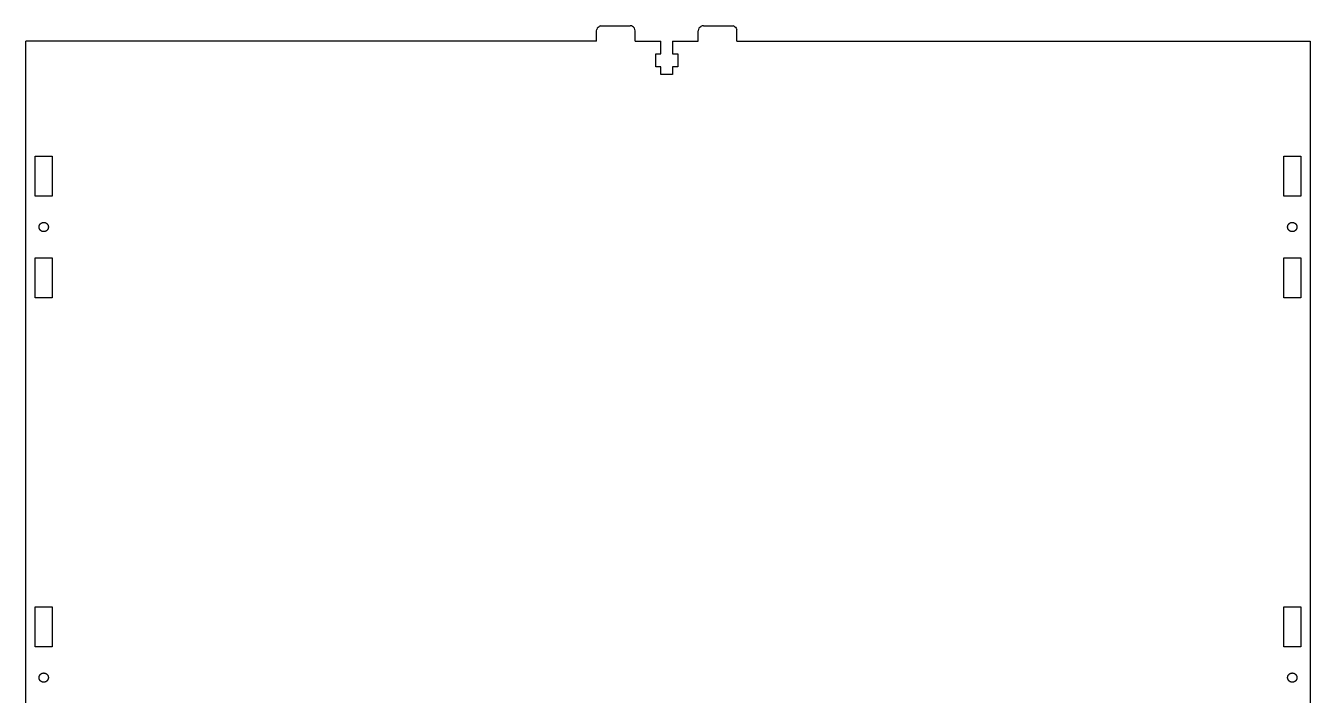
# Model space of a CAD drawing. Header units: millimetres. Extents: x -225 to 274, y -263 to 268.
# Drawn here: x -225.1 to 273.6, y 8 to 268.1 of the extents above; entities that cross this region are included whole.
import ezdxf

# ---------------------------------------------------------------- set-up
doc = ezdxf.new("R2010")
doc.units = ezdxf.units.MM

msp = doc.modelspace()

# ---------------------------------------------------------------- linework, layer by layer
for p, q in [((-3.5, 266.15), (-3.43, 266.67)), ((-3.5, 262.15), (-3.5, 266.15)), ((-3.23, 267.15), (-3.43, 266.67)), ((-2.92, 267.56), (-3.23, 267.15)), ((-2.92, 267.56), (-2.5, 267.88)), ((-2.02, 268.08), (-2.5, 267.88)), ((-2.02, 268.08), (-1.5, 268.15)), ((-1.5, 268.15), (9.5, 268.15)), ((10.02, 268.08), (9.5, 268.15)), ((10.5, 267.88), (10.02, 268.08)), ((10.91, 267.56), (10.5, 267.88)), ((11.23, 267.15), (10.91, 267.56)), ((11.43, 266.67), (11.23, 267.15)), ((11.5, 266.15), (11.43, 266.67)), ((11.5, 262.15), (11.5, 266.15)), ((36.07, 266.67), (36, 266.15)), ((36, 262.15), (36, 266.15)), ((36.27, 267.15), (36.07, 266.67)), ((36.27, 267.15), (36.58, 267.56)), ((36.58, 267.56), (37, 267.88)), ((37.48, 268.08), (37, 267.88)), ((38, 268.15), (37.48, 268.08)), ((38, 268.15), (49, 268.15)), ((49, 268.15), (49.52, 268.08)), ((50, 267.88), (49.52, 268.08)), ((50, 267.88), (50.41, 267.56)), ((50.41, 267.56), (50.73, 267.15)), ((50.73, 267.15), (50.93, 266.67)), ((51, 266.15), (50.93, 266.67)), ((51, 262.15), (51, 266.15)), ((-225.14, -262.85), (-225.14, 262.15)), ((-3.5, 262.15), (-225.14, 262.15)), ((11.5, 262.15), (21.5, 262.15)), ((21.5, 257.15), (21.5, 262.15)), ((26, 262.15), (26, 257.15)), ((26, 262.15), (36, 262.15)), ((51, 262.15), (273.63, 262.15)), ((273.63, 262.15), (273.63, -262.85)), ((19.5, 252.15), (19.5, 257.15)), ((19.5, 257.15), (21.5, 257.15)), ((26, 257.15), (28, 257.15)), ((28, 257.15), (28, 252.15)), ((21.5, 252.15), (19.5, 252.15)), ((21.5, 249.15), (21.5, 252.15)), ((28, 252.15), (26, 252.15)), ((26, 252.15), (26, 249.15)), ((26, 249.15), (21.5, 249.15)), ((-221.44, 217.49), (-214.84, 217.49)), ((-221.44, 201.89), (-221.44, 217.49)), ((-214.84, 217.49), (-214.84, 201.89)), ((263.33, 201.89), (263.33, 217.49)), ((263.33, 217.49), (269.93, 217.49)), ((269.93, 217.49), (269.93, 201.89)), ((-214.84, 201.89), (-221.44, 201.89)), ((269.93, 201.89), (263.33, 201.89)), ((-219.94, 190.1), (-219.93, 190.16)), ((-219.94, 190.05), (-219.94, 190.1)), ((-219.94, 189.99), (-219.94, 190.05)), ((-219.94, 189.94), (-219.94, 189.99)), ((-219.94, 189.88), (-219.94, 189.94)), ((-219.94, 189.82), (-219.94, 189.88)), ((-219.94, 189.77), (-219.94, 189.82)), ((-219.93, 189.71), (-219.94, 189.77)), ((-219.93, 190.16), (-219.92, 190.22)), ((-219.92, 189.65), (-219.93, 189.71)), ((-219.92, 190.22), (-219.91, 190.27)), ((-219.91, 189.6), (-219.92, 189.65)), ((-219.91, 190.27), (-219.9, 190.33)), ((-219.9, 189.54), (-219.91, 189.6)), ((-219.9, 190.33), (-219.89, 190.38)), ((-219.89, 189.49), (-219.9, 189.54)), ((-219.89, 190.38), (-219.87, 190.44)), ((-219.87, 190.44), (-219.86, 190.49)), ((-219.86, 190.49), (-219.84, 190.54)), ((-219.84, 190.54), (-219.82, 190.6)), ((-219.82, 190.6), (-219.8, 190.65)), ((-219.8, 190.65), (-219.77, 190.7)), ((-219.77, 190.7), (-219.75, 190.75)), ((-219.75, 190.75), (-219.72, 190.8)), ((-219.72, 190.8), (-219.69, 190.85)), ((-219.69, 190.85), (-219.66, 190.9)), ((-219.66, 190.9), (-219.63, 190.95)), ((-219.63, 190.95), (-219.6, 190.99)), ((-219.6, 190.99), (-219.57, 191.04)), ((-219.57, 191.04), (-219.53, 191.08)), ((-219.53, 191.08), (-219.5, 191.13)), ((-219.5, 191.13), (-219.46, 191.17)), ((-219.46, 191.17), (-219.42, 191.21)), ((-219.42, 191.21), (-219.38, 191.25)), ((-219.38, 191.25), (-219.34, 191.29)), ((-219.34, 191.29), (-219.29, 191.32)), ((-219.29, 191.32), (-219.25, 191.36)), ((-219.25, 191.36), (-219.2, 191.39)), ((-219.2, 191.39), (-219.16, 191.42)), ((-219.16, 191.42), (-219.11, 191.46)), ((-219.11, 191.46), (-219.06, 191.48)), ((-219.06, 191.48), (-219.01, 191.51)), ((-219.01, 191.51), (-218.96, 191.54)), ((-218.96, 191.54), (-218.91, 191.56)), ((-218.91, 191.56), (-218.86, 191.59)), ((-218.86, 191.59), (-218.81, 191.61)), ((-218.81, 191.61), (-218.75, 191.63)), ((-218.75, 191.63), (-218.7, 191.65)), ((-218.7, 191.65), (-218.65, 191.66)), ((-218.65, 191.66), (-218.59, 191.68)), ((-218.59, 191.68), (-218.54, 191.69)), ((-218.54, 191.69), (-218.48, 191.7)), ((-218.48, 191.7), (-218.43, 191.71)), ((-218.43, 191.71), (-218.37, 191.72)), ((-218.37, 191.72), (-218.31, 191.73)), ((-218.31, 191.73), (-218.26, 191.73)), ((-218.26, 191.73), (-218.2, 191.73)), ((-218.2, 191.73), (-218.14, 191.74)), ((-218.14, 191.74), (-218.09, 191.73)), ((-218.09, 191.73), (-218.03, 191.73)), ((-218.03, 191.73), (-217.98, 191.73)), ((-217.98, 191.73), (-217.92, 191.72)), ((-217.92, 191.72), (-217.86, 191.71)), ((-217.86, 191.71), (-217.81, 191.7)), ((-217.81, 191.7), (-217.75, 191.69)), ((-217.75, 191.69), (-217.7, 191.68)), ((-217.7, 191.68), (-217.64, 191.66)), ((-217.64, 191.66), (-217.59, 191.65)), ((-217.59, 191.65), (-217.54, 191.63)), ((-217.54, 191.63), (-217.48, 191.61)), ((-217.48, 191.61), (-217.43, 191.59)), ((-217.43, 191.59), (-217.38, 191.56)), ((-217.38, 191.56), (-217.33, 191.54)), ((-217.33, 191.54), (-217.28, 191.51)), ((-217.28, 191.51), (-217.23, 191.48)), ((-217.23, 191.48), (-217.18, 191.46)), ((-217.18, 191.46), (-217.13, 191.42)), ((-217.13, 191.42), (-217.09, 191.39)), ((-217.09, 191.39), (-217.04, 191.36)), ((-217.04, 191.36), (-217, 191.32)), ((-217, 191.32), (-216.95, 191.29)), ((-216.95, 191.29), (-216.91, 191.25)), ((-216.91, 191.25), (-216.87, 191.21)), ((-216.87, 191.21), (-216.83, 191.17)), ((-216.83, 191.17), (-216.79, 191.13)), ((-216.79, 191.13), (-216.76, 191.08)), ((-216.76, 191.08), (-216.72, 191.04)), ((-216.72, 191.04), (-216.69, 190.99)), ((-216.69, 190.99), (-216.66, 190.95)), ((-216.66, 190.95), (-216.63, 190.9)), ((-216.63, 190.9), (-216.6, 190.85)), ((-216.6, 190.85), (-216.57, 190.8)), ((-216.57, 190.8), (-216.54, 190.75)), ((-216.54, 190.75), (-216.52, 190.7)), ((-216.52, 190.7), (-216.49, 190.65)), ((-216.49, 190.65), (-216.47, 190.6)), ((-216.47, 190.6), (-216.45, 190.54)), ((-216.45, 190.54), (-216.43, 190.49)), ((-216.43, 190.49), (-216.42, 190.44)), ((-216.42, 190.44), (-216.4, 190.38)), ((-216.4, 190.38), (-216.39, 190.33)), ((-216.39, 189.54), (-216.4, 189.49)), ((-216.39, 190.33), (-216.38, 190.27)), ((-216.38, 189.6), (-216.39, 189.54)), ((-216.38, 190.27), (-216.37, 190.22)), ((-216.37, 189.65), (-216.38, 189.6)), ((-216.37, 190.22), (-216.36, 190.16)), ((-216.36, 189.71), (-216.37, 189.65)), ((-216.36, 190.16), (-216.35, 190.1)), ((-216.35, 189.77), (-216.36, 189.71)), ((-216.35, 190.1), (-216.35, 190.05)), ((-216.35, 190.05), (-216.35, 189.99)), ((-216.35, 189.99), (-216.34, 189.94)), ((-216.34, 189.94), (-216.35, 189.88)), ((-216.35, 189.88), (-216.35, 189.82)), ((-216.35, 189.82), (-216.35, 189.77)), ((264.83, 189.99), (264.84, 190.05)), ((264.83, 189.94), (264.83, 189.99)), ((264.83, 189.88), (264.83, 189.94)), ((264.84, 189.82), (264.83, 189.88)), ((264.84, 190.1), (264.85, 190.16)), ((264.84, 190.05), (264.84, 190.1)), ((264.84, 189.77), (264.84, 189.82)), ((264.85, 189.71), (264.84, 189.77)), ((264.85, 190.22), (264.86, 190.27)), ((264.85, 190.16), (264.85, 190.22)), ((264.85, 189.65), (264.85, 189.71)), ((264.86, 189.6), (264.85, 189.65)), ((264.86, 190.27), (264.87, 190.33)), ((264.87, 189.54), (264.86, 189.6)), ((264.87, 190.33), (264.89, 190.38)), ((264.89, 189.49), (264.87, 189.54)), ((264.89, 190.38), (264.9, 190.44)), ((264.9, 190.44), (264.92, 190.49)), ((264.92, 190.49), (264.94, 190.54)), ((264.94, 190.54), (264.96, 190.6)), ((264.96, 190.6), (264.98, 190.65)), ((264.98, 190.65), (265, 190.7)), ((265, 190.7), (265.03, 190.75)), ((265.03, 190.75), (265.05, 190.8)), ((265.05, 190.8), (265.08, 190.85)), ((265.08, 190.85), (265.11, 190.9)), ((265.11, 190.9), (265.14, 190.95)), ((265.14, 190.95), (265.18, 190.99)), ((265.18, 190.99), (265.21, 191.04)), ((265.21, 191.04), (265.24, 191.08)), ((265.24, 191.08), (265.28, 191.13)), ((265.28, 191.13), (265.32, 191.17)), ((265.32, 191.17), (265.36, 191.21)), ((265.36, 191.21), (265.4, 191.25)), ((265.4, 191.25), (265.44, 191.29)), ((265.44, 191.29), (265.48, 191.32)), ((265.48, 191.32), (265.53, 191.36)), ((265.53, 191.36), (265.57, 191.39)), ((265.57, 191.39), (265.62, 191.42)), ((265.62, 191.42), (265.67, 191.46)), ((265.67, 191.46), (265.72, 191.48)), ((265.72, 191.48), (265.76, 191.51)), ((265.76, 191.51), (265.81, 191.54)), ((265.81, 191.54), (265.87, 191.56)), ((265.87, 191.56), (265.92, 191.59)), ((265.92, 191.59), (265.97, 191.61)), ((265.97, 191.61), (266.02, 191.63)), ((266.02, 191.63), (266.08, 191.65)), ((266.08, 191.65), (266.13, 191.66)), ((266.13, 191.66), (266.18, 191.68)), ((266.18, 191.68), (266.24, 191.69)), ((266.24, 191.69), (266.29, 191.7)), ((266.29, 191.7), (266.35, 191.71)), ((266.35, 191.71), (266.41, 191.72)), ((266.41, 191.72), (266.46, 191.73)), ((266.46, 191.73), (266.52, 191.73)), ((266.52, 191.73), (266.57, 191.73)), ((266.57, 191.73), (266.63, 191.74)), ((266.63, 191.74), (266.69, 191.73)), ((266.69, 191.73), (266.74, 191.73)), ((266.74, 191.73), (266.8, 191.73)), ((266.8, 191.73), (266.86, 191.72)), ((266.86, 191.72), (266.91, 191.71)), ((266.91, 191.71), (266.97, 191.7)), ((266.97, 191.7), (267.02, 191.69)), ((267.02, 191.69), (267.08, 191.68)), ((267.08, 191.68), (267.13, 191.66)), ((267.13, 191.66), (267.19, 191.65)), ((267.19, 191.65), (267.24, 191.63)), ((267.24, 191.63), (267.29, 191.61)), ((267.29, 191.61), (267.35, 191.59)), ((267.35, 191.59), (267.4, 191.56)), ((267.4, 191.56), (267.45, 191.54)), ((267.45, 191.54), (267.5, 191.51)), ((267.5, 191.51), (267.55, 191.48)), ((267.55, 191.48), (267.6, 191.46)), ((267.6, 191.46), (267.64, 191.42)), ((267.64, 191.42), (267.69, 191.39)), ((267.69, 191.39), (267.73, 191.36)), ((267.73, 191.36), (267.78, 191.32)), ((267.78, 191.32), (267.82, 191.29)), ((267.82, 191.29), (267.86, 191.25)), ((267.86, 191.25), (267.9, 191.21)), ((267.9, 191.21), (267.94, 191.17)), ((267.94, 191.17), (267.98, 191.13)), ((267.98, 191.13), (268.02, 191.08)), ((268.02, 191.08), (268.05, 191.04)), ((268.05, 191.04), (268.09, 190.99)), ((268.09, 190.99), (268.12, 190.95)), ((268.12, 190.95), (268.15, 190.9)), ((268.15, 190.9), (268.18, 190.85)), ((268.18, 190.85), (268.21, 190.8)), ((268.21, 190.8), (268.24, 190.75)), ((268.24, 190.75), (268.26, 190.7)), ((268.26, 190.7), (268.28, 190.65)), ((268.28, 190.65), (268.31, 190.6)), ((268.31, 190.6), (268.33, 190.54)), ((268.33, 190.54), (268.34, 190.49)), ((268.34, 190.49), (268.36, 190.44)), ((268.36, 190.44), (268.37, 190.38)), ((268.37, 190.38), (268.39, 190.33)), ((268.39, 189.54), (268.37, 189.49)), ((268.39, 190.33), (268.4, 190.27)), ((268.4, 189.6), (268.39, 189.54)), ((268.4, 190.27), (268.41, 190.22)), ((268.41, 189.65), (268.4, 189.6)), ((268.41, 190.22), (268.42, 190.16)), ((268.42, 189.71), (268.41, 189.65)), ((268.42, 190.16), (268.42, 190.1)), ((268.42, 190.1), (268.43, 190.05)), ((268.43, 189.82), (268.42, 189.77)), ((268.42, 189.77), (268.42, 189.71)), ((268.43, 190.05), (268.43, 189.99)), ((268.43, 189.99), (268.43, 189.94)), ((268.43, 189.94), (268.43, 189.88)), ((268.43, 189.88), (268.43, 189.82)), ((-219.87, 189.43), (-219.89, 189.49)), ((-219.86, 189.38), (-219.87, 189.43)), ((-219.84, 189.33), (-219.86, 189.38)), ((-219.82, 189.27), (-219.84, 189.33)), ((-219.8, 189.22), (-219.82, 189.27)), ((-219.77, 189.17), (-219.8, 189.22)), ((-219.75, 189.12), (-219.77, 189.17)), ((-219.72, 189.07), (-219.75, 189.12)), ((-219.69, 189.02), (-219.72, 189.07)), ((-219.66, 188.97), (-219.69, 189.02)), ((-219.63, 188.92), (-219.66, 188.97)), ((-219.6, 188.88), (-219.63, 188.92)), ((-219.57, 188.83), (-219.6, 188.88)), ((-219.53, 188.79), (-219.57, 188.83)), ((-219.5, 188.74), (-219.53, 188.79)), ((-219.46, 188.7), (-219.5, 188.74)), ((-219.42, 188.66), (-219.46, 188.7)), ((-219.38, 188.62), (-219.42, 188.66)), ((-219.34, 188.59), (-219.38, 188.62)), ((-219.29, 188.55), (-219.34, 188.59)), ((-219.25, 188.51), (-219.29, 188.55)), ((-219.2, 188.48), (-219.25, 188.51)), ((-219.16, 188.45), (-219.2, 188.48)), ((-219.11, 188.42), (-219.16, 188.45)), ((-219.06, 188.39), (-219.11, 188.42)), ((-219.01, 188.36), (-219.06, 188.39)), ((-218.96, 188.33), (-219.01, 188.36)), ((-218.91, 188.31), (-218.96, 188.33)), ((-218.86, 188.28), (-218.91, 188.31)), ((-218.81, 188.26), (-218.86, 188.28)), ((-218.75, 188.24), (-218.81, 188.26)), ((-218.7, 188.22), (-218.75, 188.24)), ((-218.65, 188.21), (-218.7, 188.22)), ((-218.59, 188.19), (-218.65, 188.21)), ((-218.54, 188.18), (-218.59, 188.19)), ((-218.48, 188.17), (-218.54, 188.18)), ((-218.43, 188.16), (-218.48, 188.17)), ((-218.37, 188.15), (-218.43, 188.16)), ((-218.31, 188.14), (-218.37, 188.15)), ((-218.26, 188.14), (-218.31, 188.14)), ((-218.2, 188.14), (-218.26, 188.14)), ((-218.14, 188.14), (-218.2, 188.14)), ((-218.09, 188.14), (-218.14, 188.14)), ((-218.03, 188.14), (-218.09, 188.14)), ((-217.98, 188.14), (-218.03, 188.14)), ((-217.92, 188.15), (-217.98, 188.14)), ((-217.86, 188.16), (-217.92, 188.15)), ((-217.81, 188.17), (-217.86, 188.16)), ((-217.75, 188.18), (-217.81, 188.17)), ((-217.7, 188.19), (-217.75, 188.18)), ((-217.64, 188.21), (-217.7, 188.19)), ((-217.59, 188.22), (-217.64, 188.21)), ((-217.54, 188.24), (-217.59, 188.22)), ((-217.48, 188.26), (-217.54, 188.24)), ((-217.43, 188.28), (-217.48, 188.26)), ((-217.38, 188.31), (-217.43, 188.28)), ((-217.33, 188.33), (-217.38, 188.31)), ((-217.28, 188.36), (-217.33, 188.33)), ((-217.23, 188.39), (-217.28, 188.36)), ((-217.18, 188.42), (-217.23, 188.39)), ((-217.13, 188.45), (-217.18, 188.42)), ((-217.09, 188.48), (-217.13, 188.45)), ((-217.04, 188.51), (-217.09, 188.48)), ((-217, 188.55), (-217.04, 188.51)), ((-216.95, 188.59), (-217, 188.55)), ((-216.91, 188.62), (-216.95, 188.59)), ((-216.87, 188.66), (-216.91, 188.62)), ((-216.83, 188.7), (-216.87, 188.66)), ((-216.79, 188.74), (-216.83, 188.7)), ((-216.76, 188.79), (-216.79, 188.74)), ((-216.72, 188.83), (-216.76, 188.79)), ((-216.69, 188.88), (-216.72, 188.83)), ((-216.66, 188.92), (-216.69, 188.88)), ((-216.63, 188.97), (-216.66, 188.92)), ((-216.6, 189.02), (-216.63, 188.97)), ((-216.57, 189.07), (-216.6, 189.02)), ((-216.54, 189.12), (-216.57, 189.07)), ((-216.52, 189.17), (-216.54, 189.12)), ((-216.49, 189.22), (-216.52, 189.17)), ((-216.47, 189.27), (-216.49, 189.22)), ((-216.45, 189.33), (-216.47, 189.27)), ((-216.43, 189.38), (-216.45, 189.33)), ((-216.42, 189.43), (-216.43, 189.38)), ((-216.4, 189.49), (-216.42, 189.43)), ((264.9, 189.43), (264.89, 189.49)), ((264.92, 189.38), (264.9, 189.43)), ((264.94, 189.33), (264.92, 189.38)), ((264.96, 189.27), (264.94, 189.33)), ((264.98, 189.22), (264.96, 189.27)), ((265, 189.17), (264.98, 189.22)), ((265.03, 189.12), (265, 189.17)), ((265.05, 189.07), (265.03, 189.12)), ((265.08, 189.02), (265.05, 189.07)), ((265.11, 188.97), (265.08, 189.02)), ((265.14, 188.92), (265.11, 188.97)), ((265.18, 188.88), (265.14, 188.92)), ((265.21, 188.83), (265.18, 188.88)), ((265.24, 188.79), (265.21, 188.83)), ((265.28, 188.74), (265.24, 188.79)), ((265.32, 188.7), (265.28, 188.74)), ((265.36, 188.66), (265.32, 188.7)), ((265.4, 188.62), (265.36, 188.66)), ((265.44, 188.59), (265.4, 188.62)), ((265.48, 188.55), (265.44, 188.59)), ((265.53, 188.51), (265.48, 188.55)), ((265.57, 188.48), (265.53, 188.51)), ((265.62, 188.45), (265.57, 188.48)), ((265.67, 188.42), (265.62, 188.45)), ((265.72, 188.39), (265.67, 188.42)), ((265.76, 188.36), (265.72, 188.39)), ((265.81, 188.33), (265.76, 188.36)), ((265.87, 188.31), (265.81, 188.33)), ((265.92, 188.28), (265.87, 188.31)), ((265.97, 188.26), (265.92, 188.28)), ((266.02, 188.24), (265.97, 188.26)), ((266.08, 188.22), (266.02, 188.24)), ((266.13, 188.21), (266.08, 188.22)), ((266.18, 188.19), (266.13, 188.21)), ((266.24, 188.18), (266.18, 188.19)), ((266.29, 188.17), (266.24, 188.18)), ((266.35, 188.16), (266.29, 188.17)), ((266.41, 188.15), (266.35, 188.16)), ((266.46, 188.14), (266.41, 188.15)), ((266.52, 188.14), (266.46, 188.14)), ((266.57, 188.14), (266.52, 188.14)), ((266.63, 188.14), (266.57, 188.14)), ((266.69, 188.14), (266.63, 188.14)), ((266.74, 188.14), (266.69, 188.14)), ((266.8, 188.14), (266.74, 188.14)), ((266.86, 188.15), (266.8, 188.14)), ((266.91, 188.16), (266.86, 188.15)), ((266.97, 188.17), (266.91, 188.16)), ((267.02, 188.18), (266.97, 188.17)), ((267.08, 188.19), (267.02, 188.18)), ((267.13, 188.21), (267.08, 188.19)), ((267.19, 188.22), (267.13, 188.21)), ((267.24, 188.24), (267.19, 188.22)), ((267.29, 188.26), (267.24, 188.24)), ((267.35, 188.28), (267.29, 188.26)), ((267.4, 188.31), (267.35, 188.28)), ((267.45, 188.33), (267.4, 188.31)), ((267.5, 188.36), (267.45, 188.33)), ((267.55, 188.39), (267.5, 188.36)), ((267.6, 188.42), (267.55, 188.39)), ((267.64, 188.45), (267.6, 188.42)), ((267.69, 188.48), (267.64, 188.45)), ((267.73, 188.51), (267.69, 188.48)), ((267.78, 188.55), (267.73, 188.51)), ((267.82, 188.59), (267.78, 188.55)), ((267.86, 188.62), (267.82, 188.59)), ((267.9, 188.66), (267.86, 188.62)), ((267.94, 188.7), (267.9, 188.66)), ((267.98, 188.74), (267.94, 188.7)), ((268.02, 188.79), (267.98, 188.74)), ((268.05, 188.83), (268.02, 188.79)), ((268.09, 188.88), (268.05, 188.83)), ((268.12, 188.92), (268.09, 188.88)), ((268.15, 188.97), (268.12, 188.92)), ((268.18, 189.02), (268.15, 188.97)), ((268.21, 189.07), (268.18, 189.02)), ((268.24, 189.12), (268.21, 189.07)), ((268.26, 189.17), (268.24, 189.12)), ((268.28, 189.22), (268.26, 189.17)), ((268.31, 189.27), (268.28, 189.22)), ((268.33, 189.33), (268.31, 189.27)), ((268.34, 189.38), (268.33, 189.33)), ((268.36, 189.43), (268.34, 189.38)), ((268.37, 189.49), (268.36, 189.43)), ((-221.44, 162.39), (-221.44, 177.99)), ((-221.44, 177.99), (-214.84, 177.99)), ((-214.84, 177.99), (-214.84, 162.39)), ((263.33, 162.39), (263.33, 177.99)), ((263.33, 177.99), (269.93, 177.99)), ((269.93, 177.99), (269.93, 162.39)), ((-214.84, 162.39), (-221.44, 162.39)), ((269.93, 162.39), (263.33, 162.39)), ((-221.44, 42.45), (-214.84, 42.45)), ((-221.44, 26.85), (-221.44, 42.45)), ((-214.84, 42.45), (-214.84, 26.85)), ((263.33, 42.45), (269.93, 42.45)), ((263.33, 26.85), (263.33, 42.45)), ((269.93, 42.45), (269.93, 26.85)), ((-214.84, 26.85), (-221.44, 26.85)), ((269.93, 26.85), (263.33, 26.85)), ((-219.94, 15.07), (-219.93, 15.12)), ((-219.94, 15.01), (-219.94, 15.07)), ((-219.94, 14.95), (-219.94, 15.01)), ((-219.93, 15.12), (-219.92, 15.18)), ((-219.92, 15.18), (-219.91, 15.24)), ((-219.91, 15.24), (-219.9, 15.29)), ((-219.9, 15.29), (-219.89, 15.35)), ((-219.89, 15.35), (-219.87, 15.4)), ((-219.87, 15.4), (-219.86, 15.45)), ((-219.86, 15.45), (-219.84, 15.51)), ((-219.84, 15.51), (-219.82, 15.56)), ((-219.82, 15.56), (-219.8, 15.61)), ((-219.8, 15.61), (-219.77, 15.66)), ((-219.77, 15.66), (-219.75, 15.72)), ((-219.75, 15.72), (-219.72, 15.77)), ((-219.72, 15.77), (-219.69, 15.81)), ((-219.69, 15.81), (-219.66, 15.86)), ((-219.66, 15.86), (-219.63, 15.91)), ((-219.63, 15.91), (-219.6, 15.96)), ((-219.6, 15.96), (-219.57, 16)), ((-219.57, 16), (-219.53, 16.05)), ((-219.53, 16.05), (-219.5, 16.09)), ((-219.5, 16.09), (-219.46, 16.13)), ((-219.46, 16.13), (-219.42, 16.17)), ((-219.42, 16.17), (-219.38, 16.21)), ((-219.38, 16.21), (-219.34, 16.25)), ((-219.34, 16.25), (-219.29, 16.29)), ((-219.29, 16.29), (-219.25, 16.32)), ((-219.25, 16.32), (-219.2, 16.35)), ((-219.2, 16.35), (-219.16, 16.39)), ((-219.16, 16.39), (-219.11, 16.42)), ((-219.11, 16.42), (-219.06, 16.45)), ((-219.06, 16.45), (-219.01, 16.48)), ((-219.01, 16.48), (-218.96, 16.5)), ((-218.96, 16.5), (-218.91, 16.53)), ((-218.91, 16.53), (-218.86, 16.55)), ((-218.86, 16.55), (-218.81, 16.57)), ((-218.81, 16.57), (-218.75, 16.59)), ((-218.75, 16.59), (-218.7, 16.61)), ((-218.7, 16.61), (-218.65, 16.63)), ((-218.65, 16.63), (-218.59, 16.64)), ((-218.59, 16.64), (-218.54, 16.65)), ((-218.54, 16.65), (-218.48, 16.67)), ((-218.48, 16.67), (-218.43, 16.68)), ((-218.43, 16.68), (-218.37, 16.68)), ((-218.37, 16.68), (-218.31, 16.69)), ((-218.31, 16.69), (-218.26, 16.69)), ((-218.26, 16.69), (-218.2, 16.7)), ((-218.2, 16.7), (-218.14, 16.7)), ((-218.14, 16.7), (-218.09, 16.7)), ((-218.09, 16.7), (-218.03, 16.69)), ((-218.03, 16.69), (-217.98, 16.69)), ((-217.98, 16.69), (-217.92, 16.68)), ((-217.92, 16.68), (-217.86, 16.68)), ((-217.86, 16.68), (-217.81, 16.67)), ((-217.81, 16.67), (-217.75, 16.65)), ((-217.75, 16.65), (-217.7, 16.64)), ((-217.7, 16.64), (-217.64, 16.63)), ((-217.64, 16.63), (-217.59, 16.61)), ((-217.59, 16.61), (-217.54, 16.59)), ((-217.54, 16.59), (-217.48, 16.57)), ((-217.48, 16.57), (-217.43, 16.55)), ((-217.43, 16.55), (-217.38, 16.53)), ((-217.38, 16.53), (-217.33, 16.5)), ((-217.33, 16.5), (-217.28, 16.48)), ((-217.28, 16.48), (-217.23, 16.45)), ((-217.23, 16.45), (-217.18, 16.42)), ((-217.18, 16.42), (-217.13, 16.39)), ((-217.13, 16.39), (-217.09, 16.35)), ((-217.09, 16.35), (-217.04, 16.32)), ((-217.04, 16.32), (-217, 16.29)), ((-217, 16.29), (-216.95, 16.25)), ((-216.95, 16.25), (-216.91, 16.21)), ((-216.91, 16.21), (-216.87, 16.17)), ((-216.87, 16.17), (-216.83, 16.13)), ((-216.83, 16.13), (-216.79, 16.09)), ((-216.79, 16.09), (-216.76, 16.05)), ((-216.76, 16.05), (-216.72, 16)), ((-216.72, 16), (-216.69, 15.96)), ((-216.69, 15.96), (-216.66, 15.91)), ((-216.66, 15.91), (-216.63, 15.86)), ((-216.63, 15.86), (-216.6, 15.81)), ((-216.6, 15.81), (-216.57, 15.77)), ((-216.57, 15.77), (-216.54, 15.72)), ((-216.54, 15.72), (-216.52, 15.66)), ((-216.52, 15.66), (-216.49, 15.61)), ((-216.49, 15.61), (-216.47, 15.56)), ((-216.47, 15.56), (-216.45, 15.51)), ((-216.45, 15.51), (-216.43, 15.45)), ((-216.43, 15.45), (-216.42, 15.4)), ((-216.42, 15.4), (-216.4, 15.35)), ((-216.4, 15.35), (-216.39, 15.29)), ((-216.39, 15.29), (-216.38, 15.24)), ((-216.38, 15.24), (-216.37, 15.18)), ((-216.37, 15.18), (-216.36, 15.12)), ((-216.36, 15.12), (-216.35, 15.07)), ((-216.35, 15.07), (-216.35, 15.01)), ((-216.35, 15.01), (-216.35, 14.95)), ((264.83, 14.95), (264.84, 15.01)), ((264.84, 15.07), (264.85, 15.12)), ((264.84, 15.01), (264.84, 15.07)), ((264.85, 15.18), (264.86, 15.24)), ((264.85, 15.12), (264.85, 15.18)), ((264.86, 15.24), (264.87, 15.29)), ((264.87, 15.29), (264.89, 15.35)), ((264.89, 15.35), (264.9, 15.4)), ((264.9, 15.4), (264.92, 15.45)), ((264.92, 15.45), (264.94, 15.51)), ((264.94, 15.51), (264.96, 15.56)), ((264.96, 15.56), (264.98, 15.61)), ((264.98, 15.61), (265, 15.66)), ((265, 15.66), (265.03, 15.72)), ((265.03, 15.72), (265.05, 15.77)), ((265.05, 15.77), (265.08, 15.81)), ((265.08, 15.81), (265.11, 15.86)), ((265.11, 15.86), (265.14, 15.91)), ((265.14, 15.91), (265.18, 15.96)), ((265.18, 15.96), (265.21, 16)), ((265.21, 16), (265.24, 16.05)), ((265.24, 16.05), (265.28, 16.09)), ((265.28, 16.09), (265.32, 16.13)), ((265.32, 16.13), (265.36, 16.17)), ((265.36, 16.17), (265.4, 16.21)), ((265.4, 16.21), (265.44, 16.25)), ((265.44, 16.25), (265.48, 16.29)), ((265.48, 16.29), (265.53, 16.32)), ((265.53, 16.32), (265.57, 16.35)), ((265.57, 16.35), (265.62, 16.39)), ((265.62, 16.39), (265.67, 16.42)), ((265.67, 16.42), (265.72, 16.45)), ((265.72, 16.45), (265.76, 16.48)), ((265.76, 16.48), (265.81, 16.5)), ((265.81, 16.5), (265.87, 16.53)), ((265.87, 16.53), (265.92, 16.55)), ((265.92, 16.55), (265.97, 16.57)), ((265.97, 16.57), (266.02, 16.59)), ((266.02, 16.59), (266.08, 16.61)), ((266.08, 16.61), (266.13, 16.63)), ((266.13, 16.63), (266.18, 16.64)), ((266.18, 16.64), (266.24, 16.65)), ((266.24, 16.65), (266.29, 16.67)), ((266.29, 16.67), (266.35, 16.68)), ((266.35, 16.68), (266.41, 16.68)), ((266.41, 16.68), (266.46, 16.69)), ((266.46, 16.69), (266.52, 16.69)), ((266.52, 16.69), (266.57, 16.7)), ((266.57, 16.7), (266.63, 16.7)), ((266.63, 16.7), (266.69, 16.7)), ((266.69, 16.7), (266.74, 16.69)), ((266.74, 16.69), (266.8, 16.69)), ((266.8, 16.69), (266.86, 16.68)), ((266.86, 16.68), (266.91, 16.68)), ((266.91, 16.68), (266.97, 16.67)), ((266.97, 16.67), (267.02, 16.65)), ((267.02, 16.65), (267.08, 16.64)), ((267.08, 16.64), (267.13, 16.63)), ((267.13, 16.63), (267.19, 16.61)), ((267.19, 16.61), (267.24, 16.59)), ((267.24, 16.59), (267.29, 16.57)), ((267.29, 16.57), (267.35, 16.55)), ((267.35, 16.55), (267.4, 16.53)), ((267.4, 16.53), (267.45, 16.5)), ((267.45, 16.5), (267.5, 16.48)), ((267.5, 16.48), (267.55, 16.45)), ((267.55, 16.45), (267.6, 16.42)), ((267.6, 16.42), (267.64, 16.39)), ((267.64, 16.39), (267.69, 16.35)), ((267.69, 16.35), (267.73, 16.32)), ((267.73, 16.32), (267.78, 16.29)), ((267.78, 16.29), (267.82, 16.25)), ((267.82, 16.25), (267.86, 16.21)), ((267.86, 16.21), (267.9, 16.17)), ((267.9, 16.17), (267.94, 16.13)), ((267.94, 16.13), (267.98, 16.09)), ((267.98, 16.09), (268.02, 16.05)), ((268.02, 16.05), (268.05, 16)), ((268.05, 16), (268.09, 15.96)), ((268.09, 15.96), (268.12, 15.91)), ((268.12, 15.91), (268.15, 15.86)), ((268.15, 15.86), (268.18, 15.81)), ((268.18, 15.81), (268.21, 15.77)), ((268.21, 15.77), (268.24, 15.72)), ((268.24, 15.72), (268.26, 15.66)), ((268.26, 15.66), (268.28, 15.61)), ((268.28, 15.61), (268.31, 15.56)), ((268.31, 15.56), (268.33, 15.51)), ((268.33, 15.51), (268.34, 15.45)), ((268.34, 15.45), (268.36, 15.4)), ((268.36, 15.4), (268.37, 15.35)), ((268.37, 15.35), (268.39, 15.29)), ((268.39, 15.29), (268.4, 15.24)), ((268.4, 15.24), (268.41, 15.18)), ((268.41, 15.18), (268.42, 15.12)), ((268.42, 15.12), (268.42, 15.07)), ((268.42, 15.07), (268.43, 15.01)), ((268.43, 15.01), (268.43, 14.95)), ((-219.94, 14.9), (-219.94, 14.95)), ((-219.94, 14.84), (-219.94, 14.9)), ((-219.94, 14.79), (-219.94, 14.84)), ((-219.94, 14.73), (-219.94, 14.79)), ((-219.93, 14.67), (-219.94, 14.73)), ((-219.92, 14.62), (-219.93, 14.67)), ((-219.91, 14.56), (-219.92, 14.62)), ((-219.9, 14.51), (-219.91, 14.56)), ((-219.89, 14.45), (-219.9, 14.51)), ((-219.87, 14.4), (-219.89, 14.45)), ((-219.86, 14.34), (-219.87, 14.4)), ((-219.84, 14.29), (-219.86, 14.34)), ((-219.82, 14.24), (-219.84, 14.29)), ((-219.8, 14.18), (-219.82, 14.24)), ((-219.77, 14.13), (-219.8, 14.18)), ((-219.75, 14.08), (-219.77, 14.13)), ((-219.72, 14.03), (-219.75, 14.08)), ((-219.69, 13.98), (-219.72, 14.03)), ((-219.66, 13.93), (-219.69, 13.98)), ((-219.63, 13.89), (-219.66, 13.93)), ((-219.6, 13.84), (-219.63, 13.89)), ((-219.57, 13.79), (-219.6, 13.84)), ((-219.53, 13.75), (-219.57, 13.79)), ((-219.5, 13.71), (-219.53, 13.75)), ((-219.46, 13.67), (-219.5, 13.71)), ((-219.42, 13.63), (-219.46, 13.67)), ((-219.38, 13.59), (-219.42, 13.63)), ((-219.34, 13.55), (-219.38, 13.59)), ((-219.29, 13.51), (-219.34, 13.55)), ((-219.25, 13.48), (-219.29, 13.51)), ((-219.2, 13.44), (-219.25, 13.48)), ((-219.16, 13.41), (-219.2, 13.44)), ((-219.11, 13.38), (-219.16, 13.41)), ((-219.06, 13.35), (-219.11, 13.38)), ((-219.01, 13.32), (-219.06, 13.35)), ((-218.96, 13.29), (-219.01, 13.32)), ((-218.91, 13.27), (-218.96, 13.29)), ((-218.86, 13.25), (-218.91, 13.27)), ((-218.81, 13.22), (-218.86, 13.25)), ((-218.75, 13.2), (-218.81, 13.22)), ((-218.7, 13.19), (-218.75, 13.2)), ((-218.65, 13.17), (-218.7, 13.19)), ((-218.59, 13.15), (-218.65, 13.17)), ((-218.54, 13.14), (-218.59, 13.15)), ((-218.48, 13.13), (-218.54, 13.14)), ((-218.43, 13.12), (-218.48, 13.13)), ((-218.37, 13.11), (-218.43, 13.12)), ((-218.31, 13.11), (-218.37, 13.11)), ((-218.26, 13.1), (-218.31, 13.11)), ((-218.2, 13.1), (-218.26, 13.1)), ((-218.14, 13.1), (-218.2, 13.1)), ((-218.09, 13.1), (-218.14, 13.1)), ((-218.03, 13.1), (-218.09, 13.1)), ((-217.98, 13.11), (-218.03, 13.1)), ((-217.92, 13.11), (-217.98, 13.11)), ((-217.86, 13.12), (-217.92, 13.11)), ((-217.81, 13.13), (-217.86, 13.12)), ((-217.75, 13.14), (-217.81, 13.13)), ((-217.7, 13.15), (-217.75, 13.14)), ((-217.64, 13.17), (-217.7, 13.15)), ((-217.59, 13.19), (-217.64, 13.17)), ((-217.54, 13.2), (-217.59, 13.19)), ((-217.48, 13.22), (-217.54, 13.2)), ((-217.43, 13.25), (-217.48, 13.22)), ((-217.38, 13.27), (-217.43, 13.25)), ((-217.33, 13.29), (-217.38, 13.27)), ((-217.28, 13.32), (-217.33, 13.29)), ((-217.23, 13.35), (-217.28, 13.32)), ((-217.18, 13.38), (-217.23, 13.35)), ((-217.13, 13.41), (-217.18, 13.38)), ((-217.09, 13.44), (-217.13, 13.41)), ((-217.04, 13.48), (-217.09, 13.44)), ((-217, 13.51), (-217.04, 13.48)), ((-216.95, 13.55), (-217, 13.51)), ((-216.91, 13.59), (-216.95, 13.55)), ((-216.87, 13.63), (-216.91, 13.59)), ((-216.83, 13.67), (-216.87, 13.63)), ((-216.79, 13.71), (-216.83, 13.67)), ((-216.76, 13.75), (-216.79, 13.71)), ((-216.72, 13.79), (-216.76, 13.75)), ((-216.69, 13.84), (-216.72, 13.79)), ((-216.66, 13.89), (-216.69, 13.84)), ((-216.63, 13.93), (-216.66, 13.89)), ((-216.6, 13.98), (-216.63, 13.93)), ((-216.57, 14.03), (-216.6, 13.98)), ((-216.54, 14.08), (-216.57, 14.03)), ((-216.52, 14.13), (-216.54, 14.08)), ((-216.49, 14.18), (-216.52, 14.13)), ((-216.47, 14.24), (-216.49, 14.18)), ((-216.45, 14.29), (-216.47, 14.24)), ((-216.43, 14.34), (-216.45, 14.29)), ((-216.42, 14.4), (-216.43, 14.34)), ((-216.4, 14.45), (-216.42, 14.4)), ((-216.39, 14.51), (-216.4, 14.45)), ((-216.38, 14.56), (-216.39, 14.51)), ((-216.37, 14.62), (-216.38, 14.56)), ((-216.36, 14.67), (-216.37, 14.62)), ((-216.35, 14.73), (-216.36, 14.67)), ((-216.35, 14.95), (-216.34, 14.9)), ((-216.34, 14.9), (-216.35, 14.84)), ((-216.35, 14.84), (-216.35, 14.79)), ((-216.35, 14.79), (-216.35, 14.73)), ((264.83, 14.9), (264.83, 14.95)), ((264.83, 14.84), (264.83, 14.9)), ((264.84, 14.79), (264.83, 14.84)), ((264.84, 14.73), (264.84, 14.79)), ((264.85, 14.67), (264.84, 14.73)), ((264.85, 14.62), (264.85, 14.67)), ((264.86, 14.56), (264.85, 14.62)), ((264.87, 14.51), (264.86, 14.56)), ((264.89, 14.45), (264.87, 14.51)), ((264.9, 14.4), (264.89, 14.45)), ((264.92, 14.34), (264.9, 14.4)), ((264.94, 14.29), (264.92, 14.34)), ((264.96, 14.24), (264.94, 14.29)), ((264.98, 14.18), (264.96, 14.24)), ((265, 14.13), (264.98, 14.18)), ((265.03, 14.08), (265, 14.13)), ((265.05, 14.03), (265.03, 14.08)), ((265.08, 13.98), (265.05, 14.03)), ((265.11, 13.93), (265.08, 13.98)), ((265.14, 13.89), (265.11, 13.93)), ((265.18, 13.84), (265.14, 13.89)), ((265.21, 13.79), (265.18, 13.84)), ((265.24, 13.75), (265.21, 13.79)), ((265.28, 13.71), (265.24, 13.75)), ((265.32, 13.67), (265.28, 13.71)), ((265.36, 13.63), (265.32, 13.67)), ((265.4, 13.59), (265.36, 13.63)), ((265.44, 13.55), (265.4, 13.59)), ((265.48, 13.51), (265.44, 13.55)), ((265.53, 13.48), (265.48, 13.51)), ((265.57, 13.44), (265.53, 13.48)), ((265.62, 13.41), (265.57, 13.44)), ((265.67, 13.38), (265.62, 13.41)), ((265.72, 13.35), (265.67, 13.38)), ((265.76, 13.32), (265.72, 13.35)), ((265.81, 13.29), (265.76, 13.32)), ((265.87, 13.27), (265.81, 13.29)), ((265.92, 13.25), (265.87, 13.27)), ((265.97, 13.22), (265.92, 13.25)), ((266.02, 13.2), (265.97, 13.22)), ((266.08, 13.19), (266.02, 13.2)), ((266.13, 13.17), (266.08, 13.19)), ((266.18, 13.15), (266.13, 13.17)), ((266.24, 13.14), (266.18, 13.15)), ((266.29, 13.13), (266.24, 13.14)), ((266.35, 13.12), (266.29, 13.13)), ((266.41, 13.11), (266.35, 13.12)), ((266.46, 13.11), (266.41, 13.11)), ((266.52, 13.1), (266.46, 13.11)), ((266.57, 13.1), (266.52, 13.1)), ((266.63, 13.1), (266.57, 13.1)), ((266.69, 13.1), (266.63, 13.1)), ((266.74, 13.1), (266.69, 13.1)), ((266.8, 13.11), (266.74, 13.1)), ((266.86, 13.11), (266.8, 13.11)), ((266.91, 13.12), (266.86, 13.11)), ((266.97, 13.13), (266.91, 13.12)), ((267.02, 13.14), (266.97, 13.13)), ((267.08, 13.15), (267.02, 13.14)), ((267.13, 13.17), (267.08, 13.15)), ((267.19, 13.19), (267.13, 13.17)), ((267.24, 13.2), (267.19, 13.19)), ((267.29, 13.22), (267.24, 13.2)), ((267.35, 13.25), (267.29, 13.22)), ((267.4, 13.27), (267.35, 13.25)), ((267.45, 13.29), (267.4, 13.27)), ((267.5, 13.32), (267.45, 13.29)), ((267.55, 13.35), (267.5, 13.32)), ((267.6, 13.38), (267.55, 13.35)), ((267.64, 13.41), (267.6, 13.38)), ((267.69, 13.44), (267.64, 13.41)), ((267.73, 13.48), (267.69, 13.44)), ((267.78, 13.51), (267.73, 13.48)), ((267.82, 13.55), (267.78, 13.51)), ((267.86, 13.59), (267.82, 13.55)), ((267.9, 13.63), (267.86, 13.59)), ((267.94, 13.67), (267.9, 13.63)), ((267.98, 13.71), (267.94, 13.67)), ((268.02, 13.75), (267.98, 13.71)), ((268.05, 13.79), (268.02, 13.75)), ((268.09, 13.84), (268.05, 13.79)), ((268.12, 13.89), (268.09, 13.84)), ((268.15, 13.93), (268.12, 13.89)), ((268.18, 13.98), (268.15, 13.93)), ((268.21, 14.03), (268.18, 13.98)), ((268.24, 14.08), (268.21, 14.03)), ((268.26, 14.13), (268.24, 14.08)), ((268.28, 14.18), (268.26, 14.13)), ((268.31, 14.24), (268.28, 14.18)), ((268.33, 14.29), (268.31, 14.24)), ((268.34, 14.34), (268.33, 14.29)), ((268.36, 14.4), (268.34, 14.34)), ((268.37, 14.45), (268.36, 14.4)), ((268.39, 14.51), (268.37, 14.45)), ((268.4, 14.56), (268.39, 14.51)), ((268.41, 14.62), (268.4, 14.56)), ((268.42, 14.67), (268.41, 14.62)), ((268.43, 14.79), (268.42, 14.73)), ((268.42, 14.73), (268.42, 14.67)), ((268.43, 14.95), (268.43, 14.9)), ((268.43, 14.9), (268.43, 14.84)), ((268.43, 14.84), (268.43, 14.79))]:
    msp.add_line(p, q)

doc.saveas('drawing.dxf')
